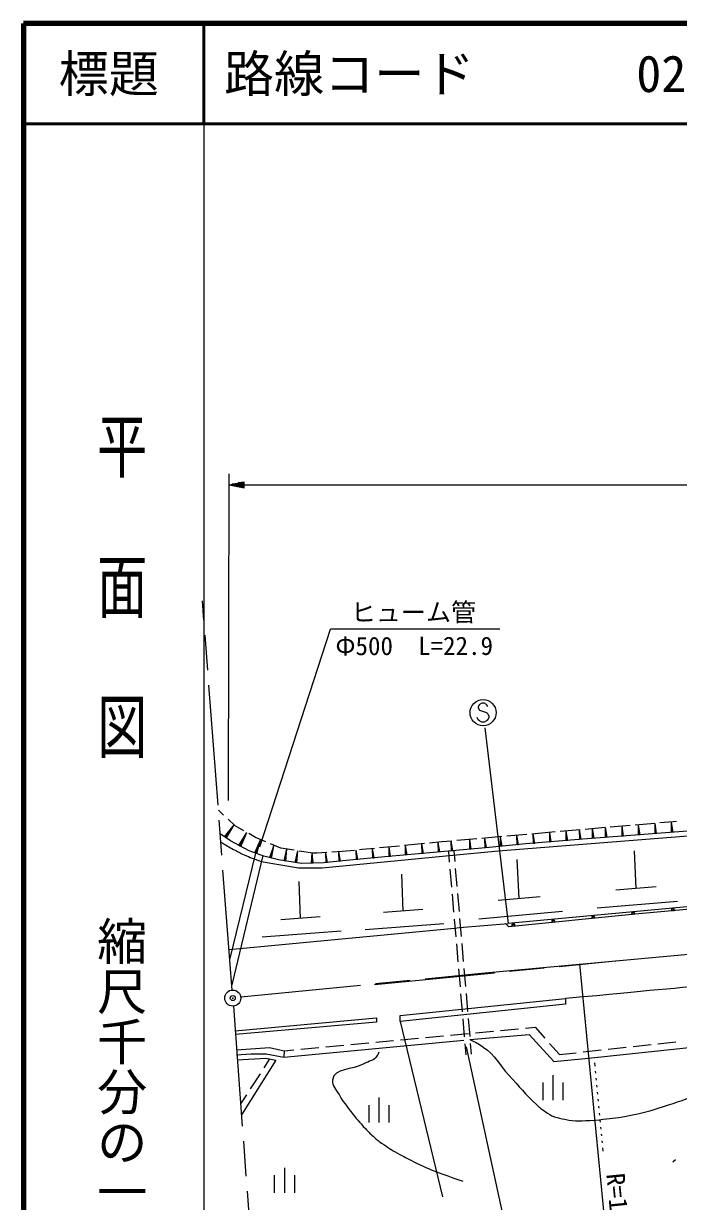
# Model space of a CAD drawing. Units: millimetres, scale not verified. Extents: x 40000 to 680000, y 20000 to 380000.
# Drawn here: x 40000 to 105348, y 262543 to 380000 of the extents above; entities that cross this region are included whole.
import ezdxf
from ezdxf.enums import TextEntityAlignment as Align

# ---------------------------------------------------------------- set-up
doc = ezdxf.new("R2010")
doc.units = ezdxf.units.MM
doc.header["$LTSCALE"] = 1000
doc.header["$PDMODE"] = 32
doc.header["$PDSIZE"] = 500
doc.linetypes.add('CHAIN', pattern=[18.5, 12, -1.5, 3.5, -1.5])
for name, color, linetype, lineweight in [('M-BGD', 7, 'Continuous', 13), ('M-BMK', 2, 'CHAIN', 13), ('M-BMK-SRVR', 3, 'Continuous', 13), ('M-STR-HTXT', 7, 'Continuous', 13), ('M-STR-STRC', 7, 'Continuous', 13), ('M-STR-STRD', 7, 'Continuous', 13), ('M-TTL', 2, 'Continuous', 140), ('M-TTL-BAND', 7, 'Continuous', 13), ('M-TTL-LINE', 7, 'Continuous', 50)]:
    doc.layers.add(name, color=color, linetype=linetype, lineweight=lineweight)
doc.layers.add('M-OTRS', color=6, linetype='Continuous')
doc.layers.add('M-TTL-TXT', color=7, linetype='Continuous')
doc.styles.add('@ＭＳ ゴシック', font='')
doc.styles.add('ＭＳ ゴシック', font='')
doc.styles.get('@ＭＳ ゴシック').set_extended_font_data('@MS Gothic')
doc.styles.get('ＭＳ ゴシック').set_extended_font_data('MS Gothic')

msp = doc.modelspace()

# ---------------------------------------------------------------- linework, layer by layer
at = {"layer": 'M-BGD'}
for p, q in [((59460, 301544), (59959, 301076)), ((59959, 301076), (59460, 301544)), ((60050, 298916), (61013, 300086)), ((60142, 298851), (61013, 300086)), ((60235, 298785), (61013, 300086)), ((61108, 299997), (60408, 300654)), ((61975, 299505), (61108, 299997)), ((95532, 299601), (93540, 299429)), ((95571, 298656), (95489, 299615)), ((95643, 298662), (95489, 299615)), ((95499, 298649), (95489, 299615)), ((98023, 299816), (96031, 299644)), ((96855, 298755), (96783, 299722)), ((96928, 298760), (96783, 299722)), ((96783, 298749), (96783, 299722)), ((98149, 298854), (98077, 299821)), ((98222, 298859), (98077, 299821)), ((98077, 298848), (98077, 299821)), ((100514, 300031), (98521, 299859)), ((99719, 298971), (99720, 299963)), ((99793, 298976), (99720, 299963)), ((99867, 298982), (99720, 299963)), ((103005, 300246), (101012, 300074)), ((101364, 299093), (101365, 300104)), ((101440, 299099), (101365, 300104)), ((101515, 299105), (101365, 300104)), ((103012, 299216), (103013, 300247)), ((103089, 299222), (103013, 300247)), ((103166, 299228), (103013, 300247)), ((104834, 300404), (103503, 300289)), ((104738, 299345), (104662, 300365)), ((104815, 299351), (104662, 300365)), ((104662, 299339), (104662, 300365)), ((105152, 300424), (104834, 300404)), ((60235, 298785), (60050, 298916)), ((61482, 298049), (62291, 299326)), ((61582, 297996), (62291, 299326)), ((61681, 297942), (62291, 299326)), ((63149, 298839), (62479, 299219)), ((63087, 297299), (63657, 298611)), ((64184, 298402), (63149, 298839)), ((63188, 297264), (63657, 298611)), ((63289, 297228), (63657, 298611)), ((81738, 298388), (80494, 298269)), ((81471, 297384), (81383, 298346)), ((81543, 297390), (81383, 298346)), ((81399, 297377), (81383, 298346)), ((82740, 298477), (81738, 298388)), ((82767, 297500), (82675, 298459)), ((82838, 297507), (82675, 298459)), ((82695, 297494), (82675, 298459)), ((85230, 298698), (83238, 298521)), ((84607, 297675), (84515, 298634)), ((84679, 297682), (84515, 298634)), ((84535, 297668), (84515, 298634)), ((87721, 298918), (85728, 298742)), ((86132, 297822), (86041, 298775)), ((86203, 297829), (86041, 298775)), ((86060, 297816), (86041, 298775)), ((87402, 297491), (111702, 299438)), ((87673, 297967), (87592, 298916)), ((87744, 297973), (87592, 298916)), ((87602, 297961), (87592, 298916)), ((90211, 299139), (88219, 298962)), ((89310, 298106), (89229, 299058)), ((89381, 298112), (89229, 299058)), ((89239, 298100), (89229, 299058)), ((91711, 299272), (90709, 299183)), ((90948, 298246), (90867, 299199)), ((91019, 298252), (90867, 299199)), ((90876, 298240), (90867, 299199)), ((93042, 299387), (91711, 299272)), ((92586, 298385), (92504, 299340)), ((92657, 298391), (92504, 299340)), ((92514, 298379), (92504, 299340)), ((92657, 298391), (92514, 298379)), ((94224, 298524), (94142, 299481)), ((94296, 298530), (94142, 299481)), ((94152, 298518), (94142, 299481)), ((94296, 298530), (94152, 298518)), ((95643, 298662), (95499, 298649)), ((96928, 298760), (96783, 298749)), ((98222, 298859), (98077, 298848)), ((99867, 298982), (99719, 298971)), ((101515, 299105), (101364, 299093)), ((103166, 299228), (103012, 299216)), ((104815, 299351), (104662, 299339)), ((63152, 297276), (60575, 286780)), ((61681, 297942), (61482, 298049)), ((63289, 297228), (63087, 297299)), ((64568, 296838), (64983, 298018)), ((65680, 297771), (64645, 298208)), ((64658, 296814), (64983, 298018)), ((64748, 296790), (64983, 298018)), ((67018, 297565), (65680, 297771)), ((66009, 296514), (66274, 297656)), ((66095, 296500), (66274, 297656)), ((66182, 296487), (66274, 297656)), ((67095, 296346), (67359, 297489)), ((67181, 296333), (67359, 297489)), ((67268, 296320), (67359, 297489)), ((68849, 297281), (67512, 297488)), ((68749, 296272), (68803, 297330)), ((68828, 296274), (68803, 297330)), ((68908, 296275), (68803, 297330)), ((69270, 297272), (68849, 297281)), ((70275, 297335), (69270, 297272)), ((70259, 296335), (70165, 297287)), ((70331, 296342), (70165, 297287)), ((70188, 296328), (70165, 297287)), ((71780, 297429), (70774, 297366)), ((71556, 296463), (71462, 297416)), ((71628, 296470), (71462, 297416)), ((71485, 296456), (71462, 297416)), ((73016, 297552), (71780, 297429)), ((73284, 296634), (73198, 297579)), ((73355, 296640), (73198, 297579)), ((73213, 296627), (73198, 297579)), ((73775, 297627), (73534, 297603)), ((75019, 297746), (73775, 297627)), ((74920, 296784), (74833, 297734)), ((74992, 296790), (74833, 297734)), ((74849, 296777), (74833, 297734)), ((77508, 297984), (75517, 297793)), ((76557, 296934), (76470, 297888)), ((76629, 296940), (76470, 297888)), ((76486, 296927), (76470, 297888)), ((79996, 298222), (78005, 298031)), ((78195, 297084), (78107, 298042)), ((78267, 297090), (78107, 298042)), ((78123, 297077), (78107, 298042)), ((79833, 297234), (79745, 298196)), ((79905, 297240), (79745, 298196)), ((79761, 297227), (79745, 298196)), ((79905, 297240), (79761, 297227)), ((81543, 297390), (81399, 297377)), ((82391, 297464), (82484, 296386)), ((82838, 297507), (82695, 297494)), ((82830, 297067), (87402, 297491)), ((82930, 297516), (83023, 296438)), ((84679, 297682), (84535, 297668)), ((86203, 297829), (86060, 297816)), ((87744, 297973), (87602, 297961)), ((89381, 298112), (89239, 298100)), ((91019, 298252), (90876, 298240)), ((101120, 293738), (100949, 297495)), ((63863, 297029), (60776, 284141)), ((63725, 296454), (67421, 295797)), ((64748, 296790), (64568, 296838)), ((66182, 296487), (66009, 296514)), ((67268, 296320), (67095, 296346)), ((68908, 296275), (68749, 296272)), ((69792, 295797), (82830, 297067)), ((70331, 296342), (70188, 296328)), ((71628, 296470), (71485, 296456)), ((73355, 296640), (73213, 296627)), ((74992, 296790), (74849, 296777)), ((76629, 296940), (76486, 296927)), ((78267, 297090), (78123, 297077)), ((89457, 292739), (89239, 296637)), ((67421, 295797), (69792, 295797)), ((77892, 291500), (77759, 295173)), ((82544, 295689), (82698, 293895)), ((83083, 295740), (83237, 293947)), ((67637, 290768), (67504, 294445)), ((103128, 293902), (99113, 293574)), ((82757, 293198), (82911, 291404)), ((83297, 293249), (83451, 291456)), ((91540, 292931), (87374, 292546)), ((112359, 292497), (88341, 290275)), ((79856, 291642), (75928, 291358)), ((93777, 291457), (85445, 290688)), ((105267, 292461), (97236, 291804)), ((69603, 290910), (65671, 290625)), ((81933, 290213), (74077, 289644)), ((82971, 290707), (83125, 288913)), ((83508, 289871), (88341, 290275)), ((83510, 290758), (83664, 288965)), ((60508, 287660), (83000, 289786)), ((71683, 289479), (63819, 288910)), ((83000, 289786), (83508, 289871)), ((83185, 288216), (83339, 286423)), ((83724, 288268), (83878, 286474)), ((83399, 285725), (83553, 283932)), ((83938, 285777), (84092, 283983)), ((83613, 283234), (83767, 281441)), ((84152, 283286), (84306, 281493)), ((83827, 280743), (83981, 278950)), ((84366, 280795), (84520, 279002)), ((87581, 279585), (89374, 279752)), ((90071, 279817), (91043, 279908)), ((91043, 279908), (92023, 278812)), ((65978, 276924), (83931, 278610)), ((75135, 278423), (76928, 278590)), ((77625, 278655), (79417, 278823)), ((80114, 278888), (81906, 279055)), ((82603, 279120), (84395, 279287)), ((84524, 278695), (90450, 279203)), ((85092, 279352), (86884, 279520)), ((90450, 279203), (92906, 276493)), ((96377, 276832), (120338, 279372)), ((103304, 278256), (105094, 278449)), ((61240, 277171), (62680, 277255)), ((61258, 277674), (64541, 277895)), ((62680, 277255), (64204, 277255)), ((64204, 277255), (65978, 276924)), ((64541, 277895), (65999, 277570)), ((65999, 277570), (65978, 276924)), ((65999, 277570), (66971, 277661)), ((67668, 277726), (69460, 277893)), ((70157, 277958), (71949, 278125)), ((72646, 278190), (74439, 278358)), ((84041, 278253), (84133, 277174)), ((84580, 278304), (84672, 277226)), ((92490, 278291), (93470, 277195)), ((93470, 277195), (95152, 277377)), ((95848, 277452), (97637, 277645)), ((98333, 277720), (100123, 277913)), ((100819, 277988), (102608, 278181)), ((61332, 276668), (64186, 276825)), ((65176, 276636), (61738, 271178)), ((64553, 276755), (63975, 275864)), ((64186, 276825), (65176, 276636)), ((92906, 276493), (96377, 276832)), ((96973, 276372), (97004, 276039)), ((63594, 275276), (62615, 273766)), ((92839, 272638), (92839, 275138)), ((97051, 275541), (97069, 275342)), ((91839, 272638), (91839, 274388)), ((93839, 272638), (93839, 274388)), ((97116, 274844), (97135, 274645)), ((97181, 274147), (97200, 273948)), ((62234, 273179), (61656, 272288)), ((75496, 270401), (75496, 272901)), ((97247, 273450), (97265, 273251)), ((97312, 272753), (97331, 272554)), ((74496, 270401), (74496, 272151)), ((76496, 270401), (76496, 272151)), ((97377, 272056), (97396, 271857)), ((97443, 271359), (97461, 271160)), ((97508, 270662), (97527, 270463)), ((97573, 269965), (97592, 269766)), ((97639, 269268), (97657, 269069)), ((97704, 268571), (97723, 268372)), ((97769, 267874), (97801, 267541)), ((105053, 266680), (104792, 266450)), ((66055, 263399), (66055, 265899)), ((65055, 263399), (65055, 265149)), ((67055, 263399), (67055, 265149))]:
    msp.add_line(p, q, dxfattribs=at)
for points in [[(140866, 319627), (139001, 306775), (139307, 302100), (138996, 302097), (139003, 301575), (127545, 300997), (119763, 300416), (114658, 300067), (108426, 299641), (95791, 298674), (90117, 298202), (86446, 297853), (80917, 297323), (76426, 296935), (72201, 296531), (69917, 296300), (67740, 296247), (65453, 296599), (63983, 296987), (62513, 297499), (60650, 298492), (59634, 299209)], [(353518, 298401), (353138, 298074), (298827, 297664), (279542, 297551), (265164, 297406), (240538, 297223), (226798, 297070), (191968, 296652), (164218, 295621), (149559, 294895), (139689, 294277), (124307, 293186), (112380, 292214), (101026, 291188), (88408, 289938), (88086, 290254)]]:
    msp.add_lwpolyline(points, dxfattribs=at)
for centre in [(100818, 291273), (100818, 291273), (100818, 291273), (100818, 291273), (104802, 291634), (104802, 291634), (104802, 291634), (104802, 291634), (88876, 290090), (88876, 290090), (88876, 290090), (88876, 290090), (92857, 290484), (92857, 290484), (92857, 290484), (92857, 290484), (96837, 290878), (96837, 290878), (96837, 290878), (96837, 290878)]:
    msp.add_circle(centre, 100, dxfattribs=at)
for centre, radius, start, end in [((100818, 291273), 145, 319.25907, 232.05343), ((100818, 291273), 116, 300.80973, 250.50276), ((104802, 291634), 145, 318.76533, 231.55969), ((104802, 291634), 116, 300.316, 250.00903), ((88876, 290090), 145, 319.25907, 232.05343), ((88876, 290090), 116, 300.80973, 250.50276), ((92857, 290484), 145, 319.25907, 232.05343), ((92857, 290484), 116, 300.80973, 250.50276), ((96837, 290878), 145, 319.25907, 232.05343), ((96837, 290878), 116, 300.80973, 250.50276)]:
    msp.add_arc(centre, radius, start, end, dxfattribs=at)
for points, knots in [([(59688, 298380), (60292, 298014), (60456, 297911), (60965, 297640), (61368, 297425), (61595, 297306), (62010, 297115), (62662, 296814), (62905, 296741), (63725, 296454)], [0, 0, 0, 0, 1, 1, 1, 2, 2, 2, 3, 3, 3, 3]), ([(84524, 278695), (85156, 278419), (85373, 278269), (85878, 277933), (87106, 277115), (87416, 276220), (88418, 275139), (89500, 273972), (90041, 273252), (91212, 272175), (91524, 271889), (91712, 271741), (92059, 271498), (92399, 271261), (92600, 271130), (92990, 270990), (93375, 270852), (93605, 270817), (94006, 270736), (95141, 270506), (95617, 270597), (96970, 270651)], [0, 0, 0, 0, 1, 1, 1, 2, 2, 2, 3, 3, 3, 4, 4, 4, 5, 5, 5, 6, 6, 6, 7, 7, 7, 7]), ([(96970, 270651), (98308, 270785), (98680, 270806), (99764, 270990), (100294, 271080), (100593, 271126), (101118, 271244), (101987, 271440), (102469, 271574), (103320, 271837), (106189, 272724), (107745, 273389), (110516, 274546), (114461, 276193), (115764, 276946), (120338, 279372)], [0, 0, 0, 0, 1, 1, 1, 2, 2, 2, 3, 3, 3, 4, 4, 4, 5, 5, 5, 5]), ([(75464, 277425), (75419, 277274), (75373, 277212), (75295, 277086), (74973, 276564), (74492, 276565), (73957, 276265), (72760, 275593), (71006, 275920), (70838, 274649), (70762, 274072), (71170, 273729), (71485, 273191), (71893, 272495), (72174, 272135), (72670, 271498), (73204, 270813), (73520, 270442), (74110, 269805), (74395, 269496), (74558, 269323), (74872, 269043), (75188, 268761), (75373, 268611), (75718, 268365), (76324, 267935), (76678, 267711), (77327, 267349), (77947, 267003), (78300, 266820), (78936, 266503), (80782, 265582), (81500, 265394), (83846, 264555)], [0, 0, 0, 0, 1, 1, 1, 2, 2, 2, 3, 3, 3, 4, 4, 4, 5, 5, 5, 6, 6, 6, 7, 7, 7, 8, 8, 8, 9, 9, 9, 10, 10, 10, 11, 11, 11, 11])]:
    msp.add_open_spline(points, degree=3, knots=knots, dxfattribs=at)
at = {"layer": 'M-BMK'}
for p, q in [((60816, 283623), (57849, 322449)), ((95485, 286220), (112722, 287802)), ((75034, 284177), (99062, 286531)), ((85696, 285301), (95485, 286220)), ((61668, 282946), (85696, 285301)), ((60936, 282028), (63682, 244874))]:
    msp.add_line(p, q, dxfattribs=at)
at = {"layer": 'M-BMK-SRVR'}
msp.add_line((98348, 257161), (95522, 286224), dxfattribs=at)
msp.add_circle((60877, 282825), 800, dxfattribs=at)
at = {"layer": 'M-OTRS'}
msp.add_point((60877, 282825), dxfattribs=at)
at = {"layer": 'M-STR-HTXT'}
for p, q in [((60446, 302511), (60528, 335087)), ((60526, 334014), (62026, 334313)), ((60526, 334014), (62026, 333713)), ((60526, 334014), (62026, 334013)), ((62026, 334073), (60826, 334074)), ((62026, 333953), (60826, 333954)), ((61126, 334134), (62026, 334133)), ((61126, 333894), (62026, 333893)), ((62026, 334193), (61426, 334194)), ((62026, 333833), (61426, 333834)), ((61726, 334253), (62026, 334253)), ((61726, 333773), (62026, 333773)), ((62026, 333713), (62026, 334313)), ((62026, 334013), (351608, 333960)), ((63588, 297911), (70613, 319607)), ((87529, 319612), (70613, 319607)), ((84155, 277945), (91257, 245317))]:
    msp.add_line(p, q, dxfattribs=at)
at = {"layer": 'M-STR-STRC'}
for p, q in [((85497, 312111), (85379, 311875)), ((85379, 311875), (85379, 311757)), ((85379, 311757), (85497, 311520)), ((85733, 312229), (85497, 312111)), ((85497, 311520), (86206, 311284)), ((85970, 312229), (85733, 312229)), ((86206, 312111), (85970, 312229)), ((86324, 311875), (86206, 312111)), ((86206, 311284), (86324, 311166)), ((85379, 310575), (85261, 310811)), ((85497, 310457), (85379, 310575)), ((85733, 310338), (85497, 310457)), ((85970, 310338), (85733, 310338)), ((86206, 310457), (85970, 310338)), ((86324, 310575), (86206, 310457)), ((86324, 311166), (86442, 310929)), ((86442, 310811), (86324, 310575)), ((86442, 310929), (86442, 310811)), ((86032, 309786), (88341, 290275))]:
    msp.add_line(p, q, dxfattribs=at)
msp.add_circle((85852, 311284), 1300, dxfattribs=at)
at = {"layer": 'M-STR-STRD'}
for p, q in [((77566, 281089), (94067, 282780)), ((94091, 282208), (77566, 280497)), ((95842, 282935), (94067, 282780)), ((94067, 282780), (94091, 282208)), ((61120, 279562), (75202, 280846)), ((75202, 280846), (75208, 280415)), ((77566, 280497), (77566, 281089)), ((75208, 280415), (61133, 279183)), ((77566, 280497), (81789, 263017))]:
    msp.add_line(p, q, dxfattribs=at)
msp.add_open_spline([(127628, 285600), (123420, 285313), (122350, 285242), (118970, 284980), (115987, 284749), (114318, 284606), (111337, 284353), (105281, 283840), (103372, 283647), (95842, 282935)], degree=3, knots=[0, 0, 0, 0, 1, 1, 1, 2, 2, 2, 3, 3, 3, 3], dxfattribs=at)
at = {"layer": 'M-TTL'}
for p, q in [((40000, 380000), (40000, 20000)), ((680000, 380000), (40000, 380000))]:
    msp.add_line(p, q, dxfattribs=at)
at = {"layer": 'M-TTL-BAND'}
msp.add_line((58000, 370000), (58000, 20000), dxfattribs=at)
at = {"layer": 'M-TTL-LINE'}
for p, q in [((58000, 380000), (58000, 370000)), ((40000, 370000), (680000, 370000))]:
    msp.add_line(p, q, dxfattribs=at)

# ---------------------------------------------------------------- texts
at = {"layer": 'M-BMK-SRVR', "style": 'ＭＳ ゴシック'}
msp.add_text('R=1300', height=1833, rotation=275.554, dxfattribs=at).set_placement((99055, 265365), align=Align.MIDDLE_LEFT)
at = {"layer": 'M-STR-HTXT', "style": 'ＭＳ ゴシック'}
for s, p in [('ヒューム管', (78902, 321301)), ('Φ500\u3000L=22.9', (78983, 317942))]:
    msp.add_text(s, height=1833, rotation=0.078, dxfattribs=at).set_placement(p, align=Align.MIDDLE_CENTER)
at = {"layer": 'M-TTL-BAND', "style": '@ＭＳ ゴシック', "width": 1.4}
msp.add_text('平  面  図', height=3666, rotation=270, dxfattribs=at).set_placement((49777, 306475), align=Align.MIDDLE_RIGHT)
at = {"layer": 'M-TTL-BAND', "style": '@ＭＳ ゴシック'}
msp.add_text('縮尺千分の一', height=3666, rotation=270, dxfattribs=at).set_placement((49777, 261030), align=Align.MIDDLE_RIGHT)
at = {"layer": 'M-TTL-TXT', "style": 'ＭＳ ゴシック'}
msp.add_text('標題', height=3666, dxfattribs=at).set_placement((48500, 375000), align=Align.MIDDLE_CENTER)
for s, p in [('路線コード', (60000, 375000)), ('021', (101142, 375000))]:
    msp.add_text(s, height=3666, dxfattribs=at).set_placement(p, align=Align.MIDDLE_LEFT)

doc.saveas('drawing.dxf')
